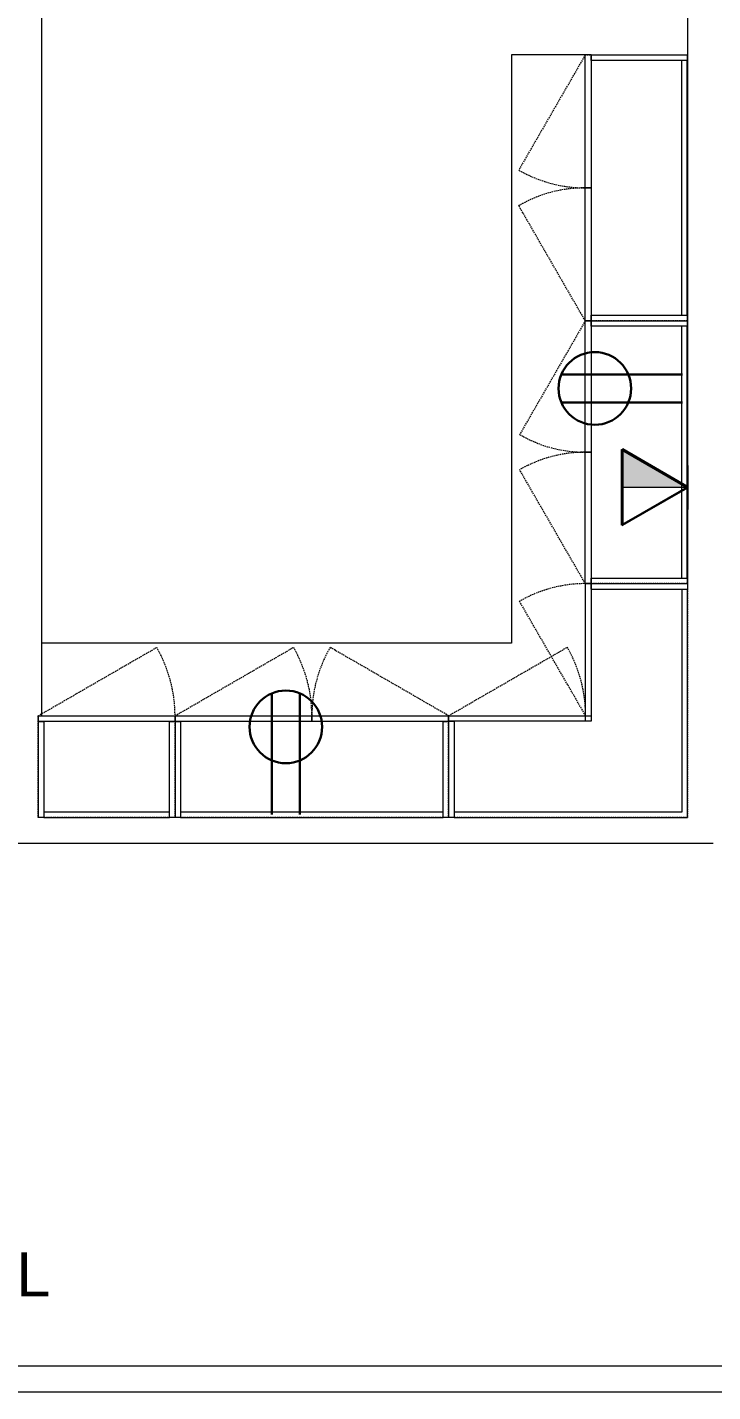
# Model space of a CAD drawing. Header units: inches. Extents: x 4757 to 6765, y 9919 to 10946.
# Drawn here: x 5945 to 6038.5, y 10429.3 to 10615.3 of the extents above; entities that cross this region are included whole.
import ezdxf

# ---------------------------------------------------------------- set-up
doc = ezdxf.new("R2010")
doc.units = ezdxf.units.IN
doc.header["$MEASUREMENT"] = 0
doc.linetypes.add('Dash', pattern=[0.25, 0.125, -0.125])
doc.linetypes.add('Hidden', pattern=[0.28125, 0.1875, -0.09375])
for name, color, linetype, lineweight in [('A-ANNO-NOTE', 7, 'Continuous', 9), ('G-ANNO-TEXT', 231, 'Continuous', 9), ('I-WALL', 2, 'Continuous', 9), ('Q-CASE', 31, 'Continuous', 9), ('Q-CASE-HDLN', 31, 'Dash', 9)]:
    doc.layers.add(name, color=color, linetype=linetype, lineweight=lineweight)
doc.styles.add('Swis721 Lt BT', font='swissl.ttf', dxfattribs={"height": 6})

# ---------------------------------------------------------------- blocks, each defined once
blk = doc.blocks.new('C-L SHAPE COUNTER TOP - C-L SHAPE COUNTER TOP-8491426-Level XX  POWER _ SIGNAL')
at = {"layer": 'Q-CASE'}
for p, q in [((24, 24), (24, 88)), ((104.2, 24), (24, 24)), ((104.2, 13.93), (104.2, 24)), ((104.2, 0), (104.2, 0.05))]:
    blk.add_line(p, q, dxfattribs=at)
blk = doc.blocks.new('CW Cupbd Ohead - 37_h x 13 7_8_d - 2 Doors - 1 Shelf-8874290-Level XX  POWER _ SIGNAL')
at = {"layer": 'Q-CASE'}
for p, q in [((2, -2.36), (2.75, -2.36)), ((2, -15.45), (2, -2.36)), ((2.75, -2.36), (2.75, -15.45)), ((37.48, -2.36), (2.75, -2.36)), ((2.75, -3.11), (37.48, -3.11)), ((37.48, -2.36), (38.23, -2.36)), ((37.48, -15.45), (37.48, -2.36)), ((38.23, -15.45), (38.23, -2.36)), ((2, -15.45), (20.11, -15.45)), ((2, -15.45), (2, -16.24)), ((2.75, -15.45), (2, -15.45)), ((20.11, -16.24), (2, -16.24)), ((20.11, -16.24), (20.11, -15.45)), ((20.11, -15.45), (38.23, -15.45)), ((20.11, -15.45), (20.11, -16.24)), ((38.23, -16.24), (20.11, -16.24)), ((38.23, -15.45), (37.48, -15.45)), ((38.23, -16.24), (38.23, -15.45))]:
    blk.add_line(p, q, dxfattribs=at)
at = {"layer": 'Q-CASE', "linetype": 'Hidden'}
for p, q in [((2, -16.24), (17.68, -25.3)), ((38.23, -16.24), (22.54, -25.3))]:
    blk.add_line(p, q, dxfattribs=at)
for centre, start, end in [((2, -16.24), 330, 0.5), ((38.23, -16.24), 179.5, 210)]:
    blk.add_arc(centre, 18.12, start, end, dxfattribs=at)
at = {"layer": 'Q-CASE-HDLN'}
for p, q in [((2, -16.24), (2, -2.36)), ((2, -2.36), (38.23, -2.36)), ((38.23, -2.36), (38.23, -16.24)), ((38.23, -16.24), (2, -16.24))]:
    blk.add_line(p, q, dxfattribs=at)
blk = doc.blocks.new('CW Cupbd Ohead - 37_h x 13 7_8_d - 2 Doors - 1 Shelf-8874303-Level XX  POWER _ SIGNAL')
at = {"layer": 'Q-CASE'}
for p, q in [((2, -2.36), (2.75, -2.36)), ((2, -15.45), (2, -2.36)), ((2.75, -2.36), (2.75, -15.45)), ((38.53, -2.36), (2.75, -2.36)), ((2.75, -3.11), (38.53, -3.11)), ((38.53, -2.36), (39.28, -2.36)), ((38.53, -15.45), (38.53, -2.36)), ((39.28, -15.45), (39.28, -2.36)), ((2, -15.45), (20.64, -15.45)), ((2, -15.45), (2, -16.24)), ((2.75, -15.45), (2, -15.45)), ((20.64, -16.24), (2, -16.24)), ((20.64, -16.24), (20.64, -15.45)), ((20.64, -15.45), (39.28, -15.45)), ((20.64, -15.45), (20.64, -16.24)), ((39.28, -16.24), (20.64, -16.24)), ((39.28, -15.45), (38.53, -15.45)), ((39.28, -16.24), (39.28, -15.45))]:
    blk.add_line(p, q, dxfattribs=at)
at = {"layer": 'Q-CASE', "linetype": 'Hidden'}
for p, q in [((2, -16.24), (18.14, -25.56)), ((39.28, -16.24), (23.14, -25.56))]:
    blk.add_line(p, q, dxfattribs=at)
for centre, start, end in [((2, -16.24), 330, 0.5), ((39.28, -16.24), 179.5, 210)]:
    blk.add_arc(centre, 18.64, start, end, dxfattribs=at)
at = {"layer": 'Q-CASE-HDLN'}
for p, q in [((2, -16.24), (2, -2.36)), ((2, -2.36), (39.28, -2.36)), ((39.28, -2.36), (39.28, -16.24)), ((39.28, -16.24), (2, -16.24))]:
    blk.add_line(p, q, dxfattribs=at)
blk = doc.blocks.new('CW Cupbd Ohead Cnr - 23_5_h x 13 7_8_d - 1 Shelf-8485591-Level XX  POWER _ SIGNAL')
at = {"layer": 'Q-CASE'}
for p, q in [((33.8, -2.36), (2, -2.36)), ((2, -2.36), (2, -33.5)), ((2.75, -33.5), (2.75, -3.11)), ((2.75, -3.11), (33.8, -3.11)), ((33.8, -2.36), (34.55, -2.36)), ((33.8, -15.49), (33.8, -2.36)), ((34.55, -15.49), (34.55, -2.36)), ((15.12, -16.24), (15.12, -15.49)), ((15.12, -15.49), (15.87, -15.49)), ((15.12, -34.25), (15.12, -16.24)), ((15.87, -16.24), (15.12, -16.24)), ((15.87, -15.49), (34.55, -15.49)), ((15.87, -15.49), (15.87, -16.24)), ((15.87, -16.24), (15.87, -34.25)), ((34.55, -16.24), (15.87, -16.24)), ((34.55, -15.49), (33.8, -15.49)), ((34.55, -16.24), (34.55, -15.49)), ((2, -34.25), (2, -33.5)), ((15.12, -33.5), (2, -33.5)), ((15.12, -34.25), (2, -34.25)), ((15.12, -33.5), (15.12, -34.25)), ((15.12, -34.25), (15.87, -34.25))]:
    blk.add_line(p, q, dxfattribs=at)
at = {"layer": 'Q-CASE', "linetype": 'Hidden'}
for p, q in [((15.87, -16.24), (24.88, -31.84)), ((34.55, -16.24), (18.37, -25.58))]:
    blk.add_line(p, q, dxfattribs=at)
for centre, radius, start, end in [((34.55, -16.24), 18.68, 179.5, 210), ((15.87, -16.24), 18.01, 269.5, 300)]:
    blk.add_arc(centre, radius, start, end, dxfattribs=at)
at = {"layer": 'Q-CASE-HDLN'}
for p, q in [((2, -2.36), (34.55, -2.36)), ((2, -34.25), (2, -2.36)), ((34.55, -2.36), (34.55, -16.24)), ((15.87, -16.24), (15.87, -34.25)), ((34.55, -16.24), (15.87, -16.24)), ((15.87, -34.25), (2, -34.25))]:
    blk.add_line(p, q, dxfattribs=at)
blk = doc.blocks.new('CW Cupbd Ohead - 37_h x 13 7_8_d - 2 Doors - 1 Shelf-8874316-Level XX  POWER _ SIGNAL')
at = {"layer": 'Q-CASE'}
for p, q in [((2, -2.36), (2.75, -2.36)), ((2, -15.45), (2, -2.36)), ((2.75, -2.36), (2.75, -15.45)), ((37.07, -2.36), (2.75, -2.36)), ((2.75, -3.11), (37.07, -3.11)), ((37.07, -2.36), (37.82, -2.36)), ((37.07, -15.45), (37.07, -2.36)), ((37.82, -15.45), (37.82, -2.36)), ((2, -15.45), (19.91, -15.45)), ((2, -15.45), (2, -16.24)), ((2.75, -15.45), (2, -15.45)), ((19.91, -16.24), (2, -16.24)), ((19.91, -16.24), (19.91, -15.45)), ((19.91, -15.45), (37.82, -15.45)), ((19.91, -15.45), (19.91, -16.24)), ((37.82, -16.24), (19.91, -16.24)), ((37.82, -15.45), (37.07, -15.45)), ((37.82, -16.24), (37.82, -15.45))]:
    blk.add_line(p, q, dxfattribs=at)
at = {"layer": 'Q-CASE', "linetype": 'Hidden'}
for p, q in [((2, -16.24), (17.51, -25.19)), ((37.82, -16.24), (22.31, -25.19))]:
    blk.add_line(p, q, dxfattribs=at)
for centre, start, end in [((2, -16.24), 330, 0.5), ((37.82, -16.24), 179.5, 210)]:
    blk.add_arc(centre, 17.91, start, end, dxfattribs=at)
at = {"layer": 'Q-CASE-HDLN'}
for p, q in [((2, -16.24), (2, -2.36)), ((2, -2.36), (37.82, -2.36)), ((37.82, -2.36), (37.82, -16.24)), ((37.82, -16.24), (2, -16.24))]:
    blk.add_line(p, q, dxfattribs=at)
blk = doc.blocks.new('CW Cupbd Ohead1 - 37_h x 13 7_8_d - 1 Door - 1 Shelf 2-8865411-Level XX  POWER _ SIGNAL')
at = {"layer": 'Q-CASE'}
for p, q in [((2, -2.36), (2.75, -2.36)), ((2, -15.45), (2, -2.36)), ((2.75, -2.36), (2.75, -15.45)), ((19.89, -2.36), (2.75, -2.36)), ((2.75, -3.11), (19.89, -3.11)), ((19.89, -2.36), (20.64, -2.36)), ((19.89, -15.45), (19.89, -2.36)), ((20.64, -15.45), (20.64, -2.36)), ((2, -15.45), (20.64, -15.45)), ((2, -15.45), (2, -16.24)), ((2.75, -15.45), (2, -15.45)), ((20.64, -16.24), (2, -16.24)), ((20.64, -15.45), (19.89, -15.45)), ((20.64, -16.24), (20.64, -15.45))]:
    blk.add_line(p, q, dxfattribs=at)
at = {"layer": 'Q-CASE', "linetype": 'Hidden'}
blk.add_line((20.64, -16.24), (4.49, -25.56), dxfattribs=at)
blk.add_arc((20.64, -16.24), 18.64, 179.5, 210, dxfattribs=at)
at = {"layer": 'Q-CASE-HDLN'}
for p, q in [((2, -16.24), (2, -2.36)), ((2, -2.36), (20.64, -2.36)), ((20.64, -2.36), (20.64, -16.24)), ((20.64, -16.24), (2, -16.24))]:
    blk.add_line(p, q, dxfattribs=at)

msp = doc.modelspace()

# ---------------------------------------------------------------- hatches: boundary and pattern name
at = {"layer": 'A-ANNO-NOTE'}
msp.add_hatch(color=256, dxfattribs=at).paths.add_polyline_path([(6035.09, 10552.58), (6026.15, 10557.74), (6026.15, 10552.58)], flags=0)

# ---------------------------------------------------------------- linework, layer by layer
at = {"layer": 'A-ANNO-NOTE', "lineweight": 30}
for p, q in [((6034.37, 10567.95), (6017.84, 10567.95)), ((6034.37, 10564.12), (6017.84, 10564.12)), ((6034.37, 10564.12), (6017.84, 10564.12)), ((6035.02, 10552.54), (6026.09, 10557.7)), ((6026.09, 10547.38), (6026.09, 10557.7)), ((6035.09, 10552.58), (6026.15, 10557.74)), ((6026.15, 10547.42), (6026.15, 10557.74)), ((6035.02, 10555.54), (6035.02, 10549.54)), ((6035.02, 10552.54), (6026.09, 10547.38)), ((6035.09, 10552.58), (6026.15, 10547.42)), ((5978.36, 10507.94), (5978.36, 10524.47)), ((5978.36, 10507.94), (5978.36, 10524.47)), ((5982.19, 10507.94), (5982.19, 10524.47))]:
    msp.add_line(p, q, dxfattribs=at)
at = {"layer": 'A-ANNO-NOTE'}
for p, q in [((6035.09, 10552.58), (6026.15, 10557.74)), ((6026.15, 10557.74), (6026.15, 10552.58)), ((6026.15, 10552.58), (6035.09, 10552.58))]:
    msp.add_line(p, q, dxfattribs=at)
at = {"layer": 'A-ANNO-NOTE', "lineweight": 30}
for centre in [(6022.4, 10566.03), (5980.28, 10519.9)]:
    msp.add_circle(centre, 4.95, dxfattribs=at)
at = {"layer": 'I-WALL', "lineweight": 13}
for p, q in [((5947.02, 10521.41), (5947.02, 10724.6)), ((6035.02, 10724.6), (6035.02, 10539.43)), ((5940.04, 10504.04), (6038.52, 10504.04)), ((6245.92, 10432.79), (5729.54, 10432.79)), ((5726.04, 10429.29), (6242.41, 10429.29))]:
    msp.add_line(p, q, dxfattribs=at)

# ---------------------------------------------------------------- block references
at = {"layer": 'Q-CASE'}
for name, p, rotation in [('C-L SHAPE COUNTER TOP - C-L SHAPE COUNTER TOP-8491426-Level XX  POWER _ SIGNAL', (6035.02, 10507.29), 90.00000000000074), ('CW Cupbd Ohead - 37_h x 13 7_8_d - 2 Doors - 1 Shelf-8874290-Level XX  POWER _ SIGNAL', (6037.33, 10613.48), 270.0000000000013), ('CW Cupbd Ohead - 37_h x 13 7_8_d - 2 Doors - 1 Shelf-8874316-Level XX  POWER _ SIGNAL', (6037.34, 10577.25), 270.0000000000011), ('CW Cupbd Ohead Cnr - 23_5_h x 13 7_8_d - 1 Shelf-8485591-Level XX  POWER _ SIGNAL', (6037.01, 10505.18), 180), ('CW Cupbd Ohead1 - 37_h x 13 7_8_d - 1 Door - 1 Shelf 2-8865411-Level XX  POWER _ SIGNAL', (5967.17, 10505.18), 180), ('CW Cupbd Ohead - 37_h x 13 7_8_d - 2 Doors - 1 Shelf-8874303-Level XX  POWER _ SIGNAL', (6004.46, 10505.18), 180)]:
    msp.add_blockref(name, p, dxfattribs=dict(at, rotation=rotation))

# ---------------------------------------------------------------- texts
at = {"layer": 'G-ANNO-TEXT', "color": 7, "insert": (5814.06, 10448.27), "char_height": 6, "width": 156.954, "attachment_point": 1, "style": 'Swis721 Lt BT'}
msp.add_mtext('GRAPHIC / STORYTELLING WALL', dxfattribs=at)

doc.saveas('drawing.dxf')
